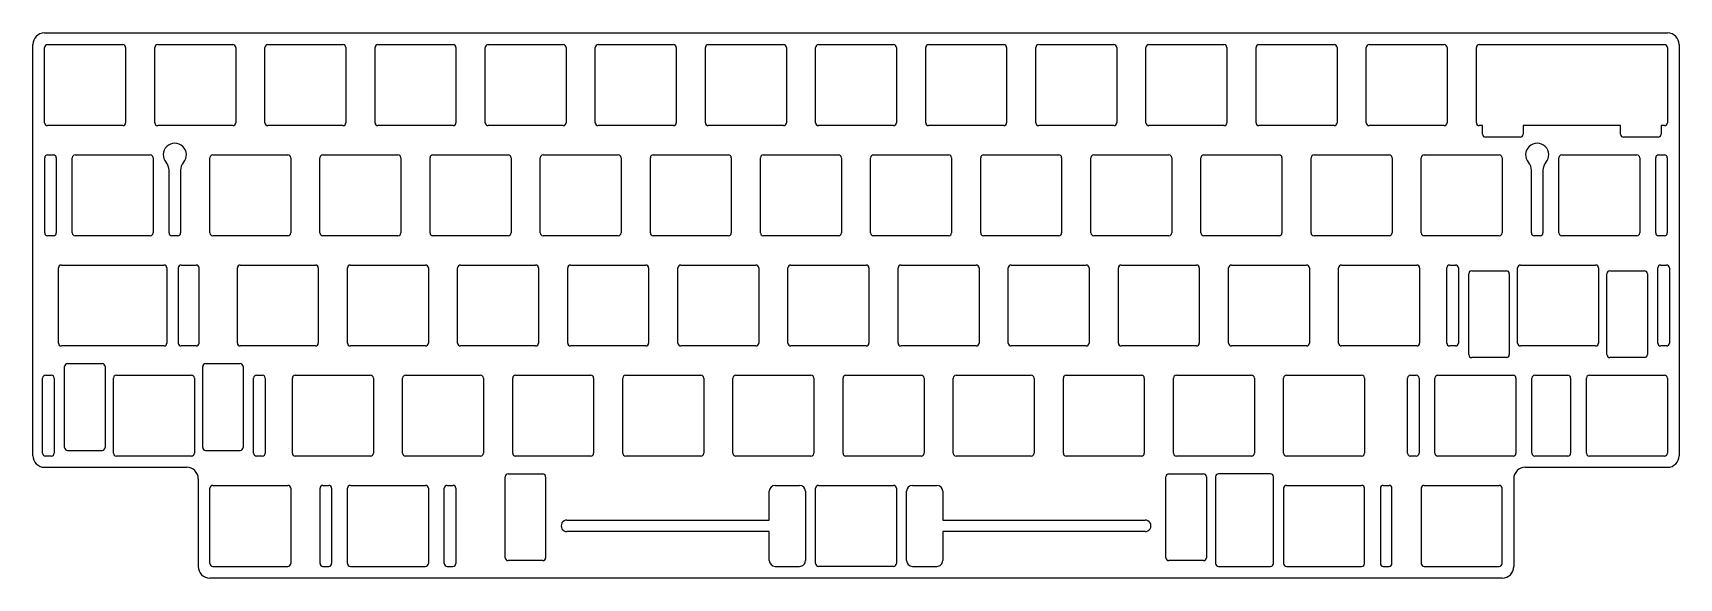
# Model space of a CAD drawing. Header units: millimetres. Extents: x -122 to 163, y -34 to 60.
import ezdxf

# ---------------------------------------------------------------- set-up
doc = ezdxf.new("R2010")
doc.units = ezdxf.units.MM
doc.header["$MEASUREMENT"] = 0
doc.layers.add('SHAPE2DVIEW', color=7, linetype='CONTINUOUS')

msp = doc.modelspace()

# ---------------------------------------------------------------- linework, layer by layer
at = {"layer": 'SHAPE2DVIEW'}
for p, q in [((-119.77, 60.12), (160.98, 60.12)), ((-121.77, -12.97), (-121.77, 58.12)), ((-119.74, 44.6), (-119.74, 57.6)), ((-119.24, 58.1), (-106.24, 58.1)), ((-105.74, 57.6), (-105.74, 44.6)), ((-100.69, 44.6), (-100.69, 57.6)), ((-100.19, 58.1), (-87.19, 58.1)), ((-86.69, 57.6), (-86.69, 44.6)), ((-81.64, 44.6), (-81.64, 57.6)), ((-81.14, 58.1), (-68.14, 58.1)), ((-67.64, 57.6), (-67.64, 44.6)), ((-62.59, 44.6), (-62.59, 57.6)), ((-62.09, 58.1), (-49.09, 58.1)), ((-48.59, 57.6), (-48.59, 44.6)), ((-43.54, 44.6), (-43.54, 57.6)), ((-43.04, 58.1), (-30.04, 58.1)), ((-29.54, 57.6), (-29.54, 44.6)), ((-24.49, 44.6), (-24.49, 57.6)), ((-23.99, 58.1), (-10.99, 58.1)), ((-10.49, 57.6), (-10.49, 44.6)), ((-5.44, 44.6), (-5.44, 57.6)), ((-4.94, 58.1), (8.06, 58.1)), ((8.56, 57.6), (8.56, 44.6)), ((13.61, 44.6), (13.61, 57.6)), ((14.11, 58.1), (27.11, 58.1)), ((27.61, 57.6), (27.61, 44.6)), ((32.66, 44.6), (32.66, 57.6)), ((33.16, 58.1), (46.16, 58.1)), ((46.66, 57.6), (46.66, 44.6)), ((51.71, 44.6), (51.71, 57.6)), ((52.21, 58.1), (65.21, 58.1)), ((65.71, 57.6), (65.71, 44.6)), ((70.76, 44.6), (70.76, 57.6)), ((71.26, 58.1), (84.26, 58.1)), ((84.76, 57.6), (84.76, 44.6)), ((89.81, 44.6), (89.81, 57.6)), ((90.31, 58.1), (103.31, 58.1)), ((103.81, 57.6), (103.81, 44.6)), ((108.86, 44.6), (108.86, 57.6)), ((109.36, 58.1), (122.36, 58.1)), ((122.86, 57.6), (122.86, 44.6)), ((127.91, 44.6), (127.91, 57.6)), ((128.41, 58.1), (160.46, 58.1)), ((160.96, 57.6), (160.96, 44.6)), ((162.98, 58.12), (162.98, -12.97)), ((-106.24, 44.1), (-119.24, 44.1)), ((-87.19, 44.1), (-100.19, 44.1)), ((-68.14, 44.1), (-81.14, 44.1)), ((-49.09, 44.1), (-62.09, 44.1)), ((-30.04, 44.1), (-43.04, 44.1)), ((-10.99, 44.1), (-23.99, 44.1)), ((8.06, 44.1), (-4.94, 44.1)), ((27.11, 44.1), (14.11, 44.1)), ((46.16, 44.1), (33.16, 44.1)), ((65.21, 44.1), (52.21, 44.1)), ((84.26, 44.1), (71.26, 44.1)), ((103.31, 44.1), (90.31, 44.1)), ((122.36, 44.1), (109.36, 44.1)), ((128.99, 44.1), (128.41, 44.1)), ((128.99, 42.6), (128.99, 44.1)), ((152.87, 44.1), (135.99, 44.1)), ((135.99, 44.1), (135.99, 42.6)), ((152.87, 42.6), (152.87, 44.1)), ((160.46, 44.1), (159.87, 44.1)), ((159.87, 44.1), (159.87, 42.6)), ((135.49, 42.1), (129.49, 42.1)), ((159.37, 42.1), (153.37, 42.1)), ((-119.73, 25.55), (-119.73, 38.55)), ((-119.23, 39.05), (-118.23, 39.05)), ((-117.73, 38.55), (-117.73, 25.55)), ((-114.98, 25.55), (-114.98, 38.55)), ((-114.48, 39.05), (-101.48, 39.05)), ((-100.98, 38.55), (-100.98, 25.55)), ((-91.17, 25.55), (-91.17, 38.55)), ((-90.67, 39.05), (-77.67, 39.05)), ((-77.17, 38.55), (-77.17, 25.55)), ((-72.12, 25.55), (-72.12, 38.55)), ((-71.62, 39.05), (-58.62, 39.05)), ((-58.12, 38.55), (-58.12, 25.55)), ((-53.07, 25.55), (-53.07, 38.55)), ((-52.57, 39.05), (-39.57, 39.05)), ((-39.07, 38.55), (-39.07, 25.55)), ((-34.02, 25.55), (-34.02, 38.55)), ((-33.52, 39.05), (-20.52, 39.05)), ((-20.02, 38.55), (-20.02, 25.55)), ((-14.97, 25.55), (-14.97, 38.55)), ((-14.47, 39.05), (-1.47, 39.05)), ((-0.97, 38.55), (-0.97, 25.55)), ((4.08, 25.55), (4.08, 38.55)), ((4.58, 39.05), (17.58, 39.05)), ((18.08, 38.55), (18.08, 25.55)), ((23.13, 25.55), (23.13, 38.55)), ((23.63, 39.05), (36.63, 39.05)), ((37.13, 38.55), (37.13, 25.55)), ((42.18, 25.55), (42.18, 38.55)), ((42.68, 39.05), (55.68, 39.05)), ((56.18, 38.55), (56.18, 25.55)), ((61.23, 25.55), (61.23, 38.55)), ((61.73, 39.05), (74.73, 39.05)), ((75.23, 38.55), (75.23, 25.55)), ((80.28, 25.55), (80.28, 38.55)), ((80.78, 39.05), (93.78, 39.05)), ((94.28, 38.55), (94.28, 25.55)), ((99.33, 25.55), (99.33, 38.55)), ((99.83, 39.05), (112.83, 39.05)), ((113.33, 38.55), (113.33, 25.55)), ((118.38, 25.55), (118.38, 38.55)), ((118.88, 39.05), (131.88, 39.05)), ((132.38, 38.55), (132.38, 25.55)), ((142.19, 25.55), (142.19, 38.55)), ((142.69, 39.05), (155.69, 39.05)), ((156.19, 38.55), (156.19, 25.55)), ((158.94, 25.55), (158.94, 38.55)), ((159.44, 39.05), (160.44, 39.05)), ((160.94, 38.55), (160.94, 25.55)), ((-98.23, 25.55), (-98.23, 36.4)), ((-96.23, 36.4), (-96.23, 25.55)), ((137.44, 25.55), (137.44, 36.4)), ((139.44, 36.4), (139.44, 25.55)), ((-118.23, 25.05), (-119.23, 25.05)), ((-101.48, 25.05), (-114.48, 25.05)), ((-96.73, 25.05), (-97.73, 25.05)), ((-77.67, 25.05), (-90.67, 25.05)), ((-58.62, 25.05), (-71.62, 25.05)), ((-39.57, 25.05), (-52.57, 25.05)), ((-20.52, 25.05), (-33.52, 25.05)), ((-1.47, 25.05), (-14.47, 25.05)), ((17.58, 25.05), (4.58, 25.05)), ((36.63, 25.05), (23.63, 25.05)), ((55.68, 25.05), (42.68, 25.05)), ((74.73, 25.05), (61.73, 25.05)), ((93.78, 25.05), (80.78, 25.05)), ((112.83, 25.05), (99.83, 25.05)), ((131.88, 25.05), (118.88, 25.05)), ((138.94, 25.05), (137.94, 25.05)), ((155.69, 25.05), (142.69, 25.05)), ((160.44, 25.05), (159.44, 25.05)), ((-116.85, 20), (-99.1, 20)), ((-96.12, 20), (-93.54, 20)), ((-85.91, 20), (-72.91, 20)), ((-66.86, 20), (-53.86, 20)), ((-47.81, 20), (-34.81, 20)), ((-28.76, 20), (-15.76, 20)), ((-9.71, 20), (3.29, 20)), ((9.34, 20), (22.34, 20)), ((28.39, 20), (41.39, 20)), ((47.44, 20), (60.44, 20)), ((66.49, 20), (79.49, 20)), ((85.54, 20), (98.54, 20)), ((104.59, 20), (117.59, 20)), ((123.3, 20), (124.3, 20)), ((135.55, 20), (148.55, 20)), ((159.8, 20), (160.8, 20)), ((-117.36, 6.5), (-117.36, 19.5)), ((-117.36, 19.5), (-117.35, 19.5)), ((-98.6, 19.5), (-98.6, 6.5)), ((-96.62, 19.5), (-96.62, 6.5)), ((-93.04, 6.5), (-93.04, 19.5)), ((-86.41, 6.5), (-86.41, 19.5)), ((-72.41, 19.5), (-72.41, 6.5)), ((-67.36, 6.5), (-67.36, 19.5)), ((-53.36, 19.5), (-53.36, 6.5)), ((-48.31, 6.5), (-48.31, 19.5)), ((-34.31, 19.5), (-34.31, 6.5)), ((-29.26, 6.5), (-29.26, 19.5)), ((-15.26, 19.5), (-15.26, 6.5)), ((-10.21, 6.5), (-10.21, 19.5)), ((3.79, 19.5), (3.79, 6.5)), ((8.84, 6.5), (8.84, 19.5)), ((22.84, 19.5), (22.84, 6.5)), ((27.89, 6.5), (27.89, 19.5)), ((41.89, 19.5), (41.89, 6.5)), ((46.94, 6.5), (46.94, 19.5)), ((60.94, 19.5), (60.94, 6.5)), ((65.99, 6.5), (65.99, 19.5)), ((79.99, 19.5), (79.99, 6.5)), ((85.04, 6.5), (85.04, 19.5)), ((99.04, 19.5), (99.04, 6.5)), ((104.09, 6.5), (104.09, 19.5)), ((118.09, 19.5), (118.09, 6.5)), ((122.8, 6.5), (122.8, 19.5)), ((124.8, 19.5), (124.8, 6.5)), ((126.61, 4.5), (126.61, 18.5)), ((127.11, 19), (133.11, 19)), ((133.61, 18.5), (133.61, 4.5)), ((135.05, 6.5), (135.05, 19.5)), ((149.05, 19.5), (149.05, 6.5)), ((150.49, 4.5), (150.49, 18.5)), ((150.99, 19), (156.99, 19)), ((157.49, 18.5), (157.49, 4.5)), ((159.3, 6.5), (159.3, 19.5)), ((161.3, 19.5), (161.3, 6.5)), ((-117.35, 6.5), (-117.36, 6.5)), ((-99.1, 6), (-116.85, 6)), ((-93.54, 6), (-96.12, 6)), ((-72.91, 6), (-85.91, 6)), ((-53.86, 6), (-66.86, 6)), ((-34.81, 6), (-47.81, 6)), ((-15.76, 6), (-28.76, 6)), ((3.29, 6), (-9.71, 6)), ((22.34, 6), (9.34, 6)), ((41.39, 6), (28.39, 6)), ((60.44, 6), (47.44, 6)), ((79.49, 6), (66.49, 6)), ((98.54, 6), (85.54, 6)), ((117.59, 6), (104.59, 6)), ((124.3, 6), (123.3, 6)), ((148.55, 6), (135.55, 6)), ((160.8, 6), (159.8, 6)), ((-115.78, 2.95), (-109.78, 2.95)), ((-91.9, 2.95), (-85.9, 2.95)), ((133.11, 4), (127.11, 4)), ((156.99, 4), (150.99, 4)), ((-120.09, -12.55), (-120.09, 0.45)), ((-119.59, 0.95), (-118.59, 0.95)), ((-118.09, 0.45), (-118.09, -12.55)), ((-116.28, -11.55), (-116.28, 2.45)), ((-109.28, 2.45), (-109.28, -11.55)), ((-107.84, -12.55), (-107.84, 0.45)), ((-107.34, 0.95), (-94.34, 0.95)), ((-93.84, 0.45), (-93.84, -12.55)), ((-92.4, -11.55), (-92.4, 2.45)), ((-85.4, 2.45), (-85.4, -11.55)), ((-83.59, -12.55), (-83.59, 0.45)), ((-83.09, 0.95), (-82.09, 0.95)), ((-81.59, 0.45), (-81.59, -12.55)), ((-76.88, -12.55), (-76.88, 0.45)), ((-76.38, 0.95), (-63.38, 0.95)), ((-62.88, 0.45), (-62.88, -12.55)), ((-57.83, -12.55), (-57.83, 0.45)), ((-57.33, 0.95), (-44.33, 0.95)), ((-43.83, 0.45), (-43.83, -12.55)), ((-38.78, -12.55), (-38.78, 0.45)), ((-38.28, 0.95), (-25.28, 0.95)), ((-24.78, 0.45), (-24.78, -12.55)), ((-19.73, -12.55), (-19.73, 0.45)), ((-19.23, 0.95), (-6.23, 0.95)), ((-5.73, 0.45), (-5.73, -12.55)), ((-0.68, -12.55), (-0.68, 0.45)), ((-0.18, 0.95), (12.82, 0.95)), ((13.32, 0.45), (13.32, -12.55)), ((18.37, -12.55), (18.37, 0.45)), ((18.87, 0.95), (31.87, 0.95)), ((32.37, 0.45), (32.37, -12.55)), ((37.42, -12.55), (37.42, 0.45)), ((37.92, 0.95), (50.92, 0.95)), ((51.42, 0.45), (51.42, -12.55)), ((56.47, -12.55), (56.47, 0.45)), ((56.97, 0.95), (69.97, 0.95)), ((70.47, 0.45), (70.47, -12.55)), ((75.52, -12.55), (75.52, 0.45)), ((76.02, 0.95), (89.02, 0.95)), ((89.52, 0.45), (89.52, -12.55)), ((94.57, -12.55), (94.57, 0.45)), ((95.07, 0.95), (108.07, 0.95)), ((108.57, 0.45), (108.57, -12.55)), ((116.01, -12.55), (116.01, 0.45)), ((116.51, 0.95), (117.51, 0.95)), ((118.01, 0.45), (118.01, -12.55)), ((120.76, -12.55), (120.76, 0.45)), ((121.26, 0.95), (134.26, 0.95)), ((134.76, 0.45), (134.76, -12.55)), ((137.51, -12.55), (137.51, 0.45)), ((138.01, 0.95), (143.71, 0.95)), ((144.21, 0.45), (144.21, -12.55)), ((146.96, -12.55), (146.96, 0.45)), ((147.46, 0.95), (160.46, 0.95)), ((160.96, 0.45), (160.96, -12.55)), ((-118.59, -13.05), (-119.59, -13.05)), ((-115.78, -12.05), (-109.78, -12.05)), ((-94.34, -13.05), (-107.34, -13.05)), ((-91.9, -12.05), (-85.9, -12.05)), ((-82.09, -13.05), (-83.09, -13.05)), ((-63.38, -13.05), (-76.38, -13.05)), ((-44.33, -13.05), (-57.33, -13.05)), ((-25.28, -13.05), (-38.28, -13.05)), ((-6.23, -13.05), (-19.23, -13.05)), ((12.82, -13.05), (-0.18, -13.05)), ((31.87, -13.05), (18.87, -13.05)), ((50.92, -13.05), (37.92, -13.05)), ((69.97, -13.05), (56.97, -13.05)), ((89.02, -13.05), (76.02, -13.05)), ((108.07, -13.05), (95.07, -13.05)), ((117.51, -13.05), (116.51, -13.05)), ((134.26, -13.05), (121.26, -13.05)), ((143.71, -13.05), (138.01, -13.05)), ((160.46, -13.05), (147.46, -13.05)), ((-119.77, -14.97), (-95.17, -14.97)), ((-93.17, -16.97), (-93.17, -32.13)), ((-40.08, -30.6), (-40.08, -16.6)), ((-39.58, -16.1), (-33.58, -16.1)), ((-33.08, -16.6), (-33.08, -30.6)), ((74.22, -30.6), (74.22, -16.6)), ((74.72, -16.1), (80.72, -16.1)), ((81.22, -16.6), (81.22, -30.6)), ((82.82, -16.6), (82.82, -31.6)), ((92.32, -16.1), (83.32, -16.1)), ((92.82, -31.6), (92.82, -16.6)), ((134.38, -16.97), (134.38, -32.13)), ((136.38, -14.97), (160.98, -14.97)), ((-91.17, -31.6), (-91.17, -18.6)), ((-90.67, -18.1), (-77.67, -18.1)), ((-77.17, -18.6), (-77.17, -31.6)), ((-72.11, -31.6), (-72.11, -18.6)), ((-71.61, -18.1), (-70.61, -18.1)), ((-70.11, -18.6), (-70.11, -31.6)), ((-67.36, -31.6), (-67.36, -18.6)), ((-66.86, -18.1), (-53.86, -18.1)), ((-53.36, -18.6), (-53.36, -31.6)), ((-50.61, -31.6), (-50.61, -18.6)), ((-50.11, -18.1), (-49.11, -18.1)), ((-48.61, -18.6), (-48.61, -31.6)), ((5.61, -24.1), (5.61, -19.1)), ((6.61, -18.1), (10.86, -18.1)), ((11.86, -19.1), (11.86, -31.1)), ((13.61, -31.6), (13.61, -18.6)), ((14.11, -18.1), (27.11, -18.1)), ((27.61, -18.6), (27.61, -31.6)), ((29.36, -31.1), (29.36, -19.1)), ((30.36, -18.1), (34.61, -18.1)), ((35.61, -19.1), (35.61, -24.1)), ((94.57, -18.6), (94.57, -31.6)), ((95.07, -18.1), (108.07, -18.1)), ((108.57, -31.6), (108.57, -18.6)), ((111.32, -18.6), (111.32, -31.6)), ((111.82, -18.1), (112.82, -18.1)), ((113.32, -31.6), (113.32, -18.6)), ((118.38, -18.6), (118.38, -31.6)), ((118.88, -18.1), (131.88, -18.1)), ((132.38, -31.6), (132.38, -18.6)), ((-29.39, -24.1), (5.61, -24.1)), ((35.61, -24.1), (70.61, -24.1)), ((5.61, -26.1), (-29.39, -26.1)), ((5.61, -31.1), (5.61, -26.1)), ((70.61, -26.1), (35.61, -26.1)), ((35.61, -26.1), (35.61, -31.1)), ((-33.58, -31.1), (-39.58, -31.1)), ((80.72, -31.1), (74.72, -31.1)), ((132.38, -34.13), (-91.17, -34.13)), ((-90.67, -32.1), (-77.67, -32.1)), ((-71.61, -32.1), (-70.61, -32.1)), ((-66.86, -32.1), (-53.86, -32.1)), ((-50.11, -32.1), (-49.11, -32.1)), ((6.61, -32.1), (10.86, -32.1)), ((27.11, -32.1), (14.11, -32.1)), ((30.36, -32.1), (34.61, -32.1)), ((83.32, -32.1), (92.32, -32.1)), ((95.07, -32.1), (108.07, -32.1)), ((111.82, -32.1), (112.82, -32.1)), ((118.88, -32.1), (131.88, -32.1))]:
    msp.add_line(p, q, dxfattribs=at)
for centre, major_axis, start_param, end_param in [((-119.77, 58.12), (2, 0), -4.712389, -3.141593), ((160.98, 58.12), (2, 0), -6.283185, -4.712389), ((-119.24, 57.6), (0.5, 0), -4.712389, -3.141593), ((-106.24, 57.6), (0.5, 0), -6.283185, -4.712389), ((-100.19, 57.6), (0.5, 0), -4.712389, -3.141593), ((-87.19, 57.6), (0.5, 0), -6.283185, -4.712389), ((-81.14, 57.6), (0.5, 0), -4.712389, -3.141593), ((-68.14, 57.6), (0.5, 0), -6.283185, -4.712389), ((-62.09, 57.6), (0.5, 0), -4.712389, -3.141593), ((-49.09, 57.6), (0.5, 0), -6.283185, -4.712389), ((-43.04, 57.6), (0.5, 0), -4.712389, -3.141593), ((-30.04, 57.6), (0.5, 0), -6.283185, -4.712389), ((-23.99, 57.6), (0.5, 0), -4.712389, -3.141593), ((-10.99, 57.6), (0.5, 0), -6.283185, -4.712389), ((-4.94, 57.6), (0.5, 0), -4.712389, -3.141593), ((8.06, 57.6), (0.5, 0), -6.283185, -4.712389), ((14.11, 57.6), (0.5, 0), -4.712389, -3.141593), ((27.11, 57.6), (0.5, 0), -6.283185, -4.712389), ((33.16, 57.6), (0.5, 0), -4.712389, -3.141593), ((46.16, 57.6), (0.5, 0), -6.283185, -4.712389), ((52.21, 57.6), (0.5, 0), -4.712389, -3.141593), ((65.21, 57.6), (0.5, 0), -6.283185, -4.712389), ((71.26, 57.6), (0.5, 0), -4.712389, -3.141593), ((84.26, 57.6), (0.5, 0), -6.283185, -4.712389), ((90.31, 57.6), (0.5, 0), -4.712389, -3.141593), ((103.31, 57.6), (0.5, 0), -6.283185, -4.712389), ((109.36, 57.6), (0.5, 0), -4.712389, -3.141593), ((122.36, 57.6), (0.5, 0), -6.283185, -4.712389), ((128.41, 57.6), (0.5, 0), -4.712389, -3.141593), ((160.46, 57.6), (0.5, 0), -6.283185, -4.712389), ((-119.24, 44.6), (0.5, 0), -3.141593, -1.570796), ((-106.24, 44.6), (0.5, 0), -1.570796, 0), ((-100.19, 44.6), (0.5, 0), -3.141593, -1.570796), ((-87.19, 44.6), (0.5, 0), -1.570796, 0), ((-81.14, 44.6), (0.5, 0), -3.141593, -1.570796), ((-68.14, 44.6), (0.5, 0), -1.570796, 0), ((-62.09, 44.6), (0.5, 0), -3.141593, -1.570796), ((-49.09, 44.6), (0.5, 0), -1.570796, 0), ((-43.04, 44.6), (0.5, 0), -3.141593, -1.570796), ((-30.04, 44.6), (0.5, 0), -1.570796, 0), ((-23.99, 44.6), (0.5, 0), -3.141593, -1.570796), ((-10.99, 44.6), (0.5, 0), -1.570796, 0), ((-4.94, 44.6), (0.5, 0), -3.141593, -1.570796), ((8.06, 44.6), (0.5, 0), -1.570796, 0), ((14.11, 44.6), (0.5, 0), -3.141593, -1.570796), ((27.11, 44.6), (0.5, 0), -1.570796, 0), ((33.16, 44.6), (0.5, 0), -3.141593, -1.570796), ((46.16, 44.6), (0.5, 0), -1.570796, 0), ((52.21, 44.6), (0.5, 0), -3.141593, -1.570796), ((65.21, 44.6), (0.5, 0), -1.570796, 0), ((71.26, 44.6), (0.5, 0), -3.141593, -1.570796), ((84.26, 44.6), (0.5, 0), -1.570796, 0), ((90.31, 44.6), (0.5, 0), -3.141593, -1.570796), ((103.31, 44.6), (0.5, 0), -1.570796, 0), ((109.36, 44.6), (0.5, 0), -3.141593, -1.570796), ((122.36, 44.6), (0.5, 0), -1.570796, 0), ((128.41, 44.6), (0.5, 0), -3.141593, -1.570796), ((160.46, 44.6), (0.5, 0), -1.570796, 0), ((-97.23, 39.05), (2, 0), -0.722734, 3.864327), ((129.49, 42.6), (0.5, 0), -3.141593, -1.570796), ((135.49, 42.6), (0.5, 0), -1.570796, 0), ((138.44, 39.05), (2, 0), -0.722734, 3.864327), ((153.37, 42.6), (0.5, 0), -3.141593, -1.570796), ((159.37, 42.6), (0.5, 0), -1.570796, 0), ((-119.23, 38.55), (0.5, 0), -4.712389, -3.141593), ((-118.23, 38.55), (0.5, 0), -6.283185, -4.712389), ((-114.48, 38.55), (0.5, 0), -4.712389, -3.141593), ((-101.48, 38.55), (0.5, 0), -6.283185, -4.712389), ((-100.23, 36.4), (2, 0), -6.283185, -5.560451), ((-94.23, 36.4), (2, 0), -3.864327, -3.141593), ((-90.67, 38.55), (0.5, 0), -4.712389, -3.141593), ((-77.67, 38.55), (0.5, 0), -6.283185, -4.712389), ((-71.62, 38.55), (0.5, 0), -4.712389, -3.141593), ((-58.62, 38.55), (0.5, 0), -6.283185, -4.712389), ((-52.57, 38.55), (0.5, 0), -4.712389, -3.141593), ((-39.57, 38.55), (0.5, 0), -6.283185, -4.712389), ((-33.52, 38.55), (0.5, 0), -4.712389, -3.141593), ((-20.52, 38.55), (0.5, 0), -6.283185, -4.712389), ((-14.47, 38.55), (0.5, 0), -4.712389, -3.141593), ((-1.47, 38.55), (0.5, 0), -6.283185, -4.712389), ((4.58, 38.55), (0.5, 0), -4.712389, -3.141593), ((17.58, 38.55), (0.5, 0), -6.283185, -4.712389), ((23.63, 38.55), (0.5, 0), -4.712389, -3.141593), ((36.63, 38.55), (0.5, 0), -6.283185, -4.712389), ((42.68, 38.55), (0.5, 0), -4.712389, -3.141593), ((55.68, 38.55), (0.5, 0), -6.283185, -4.712389), ((61.73, 38.55), (0.5, 0), -4.712389, -3.141593), ((74.73, 38.55), (0.5, 0), -6.283185, -4.712389), ((80.78, 38.55), (0.5, 0), -4.712389, -3.141593), ((93.78, 38.55), (0.5, 0), -6.283185, -4.712389), ((99.83, 38.55), (0.5, 0), -4.712389, -3.141593), ((112.83, 38.55), (0.5, 0), -6.283185, -4.712389), ((118.88, 38.55), (0.5, 0), -4.712389, -3.141593), ((131.88, 38.55), (0.5, 0), -6.283185, -4.712389), ((135.44, 36.4), (2, 0), -6.283185, -5.560451), ((141.44, 36.4), (2, 0), -3.864327, -3.141593), ((142.69, 38.55), (0.5, 0), -4.712389, -3.141593), ((155.69, 38.55), (0.5, 0), -6.283185, -4.712389), ((159.44, 38.55), (0.5, 0), -4.712389, -3.141593), ((160.44, 38.55), (0.5, 0), -6.283185, -4.712389), ((-119.23, 25.55), (0.5, 0), -3.141593, -1.570796), ((-118.23, 25.55), (0.5, 0), -1.570796, 0), ((-114.48, 25.55), (0.5, 0), -3.141593, -1.570796), ((-101.48, 25.55), (0.5, 0), -1.570796, 0), ((-97.73, 25.55), (0.5, 0), -3.141593, -1.570796), ((-96.73, 25.55), (0.5, 0), -1.570796, 0), ((-90.67, 25.55), (0.5, 0), -3.141593, -1.570796), ((-77.67, 25.55), (0.5, 0), -1.570796, 0), ((-71.62, 25.55), (0.5, 0), -3.141593, -1.570796), ((-58.62, 25.55), (0.5, 0), -1.570796, 0), ((-52.57, 25.55), (0.5, 0), -3.141593, -1.570796), ((-39.57, 25.55), (0.5, 0), -1.570796, 0), ((-33.52, 25.55), (0.5, 0), -3.141593, -1.570796), ((-20.52, 25.55), (0.5, 0), -1.570796, 0), ((-14.47, 25.55), (0.5, 0), -3.141593, -1.570796), ((-1.47, 25.55), (0.5, 0), -1.570796, 0), ((4.58, 25.55), (0.5, 0), -3.141593, -1.570796), ((17.58, 25.55), (0.5, 0), -1.570796, 0), ((23.63, 25.55), (0.5, 0), -3.141593, -1.570796), ((36.63, 25.55), (0.5, 0), -1.570796, 0), ((42.68, 25.55), (0.5, 0), -3.141593, -1.570796), ((55.68, 25.55), (0.5, 0), -1.570796, 0), ((61.73, 25.55), (0.5, 0), -3.141593, -1.570796), ((74.73, 25.55), (0.5, 0), -1.570796, 0), ((80.78, 25.55), (0.5, 0), -3.141593, -1.570796), ((93.78, 25.55), (0.5, 0), -1.570796, 0), ((99.83, 25.55), (0.5, 0), -3.141593, -1.570796), ((112.83, 25.55), (0.5, 0), -1.570796, 0), ((118.88, 25.55), (0.5, 0), -3.141593, -1.570796), ((131.88, 25.55), (0.5, 0), -1.570796, 0), ((137.94, 25.55), (0.5, 0), -3.141593, -1.570796), ((138.94, 25.55), (0.5, 0), -1.570796, 0), ((142.69, 25.55), (0.5, 0), -3.141593, -1.570796), ((155.69, 25.55), (0.5, 0), -1.570796, 0), ((159.44, 25.55), (0.5, 0), -3.141593, -1.570796), ((160.44, 25.55), (0.5, 0), -1.570796, 0), ((-116.85, 19.5), (0.5, 0), -4.712389, -3.141593), ((-99.1, 19.5), (0.5, 0), -6.283185, -4.712389), ((-96.12, 19.5), (-0.5, 0), 4.712389, 6.283185), ((-93.54, 19.5), (-0.5, 0), 3.141593, 4.712389), ((-85.91, 19.5), (0.5, 0), -4.712389, -3.141593), ((-72.91, 19.5), (0.5, 0), -6.283185, -4.712389), ((-66.86, 19.5), (0.5, 0), -4.712389, -3.141593), ((-53.86, 19.5), (0.5, 0), -6.283185, -4.712389), ((-47.81, 19.5), (0.5, 0), -4.712389, -3.141593), ((-34.81, 19.5), (0.5, 0), -6.283185, -4.712389), ((-28.76, 19.5), (0.5, 0), -4.712389, -3.141593), ((-15.76, 19.5), (0.5, 0), -6.283185, -4.712389), ((-9.71, 19.5), (0.5, 0), -4.712389, -3.141593), ((3.29, 19.5), (0.5, 0), -6.283185, -4.712389), ((9.34, 19.5), (0.5, 0), -4.712389, -3.141593), ((22.34, 19.5), (0.5, 0), -6.283185, -4.712389), ((28.39, 19.5), (0.5, 0), -4.712389, -3.141593), ((41.39, 19.5), (0.5, 0), -6.283185, -4.712389), ((47.44, 19.5), (0.5, 0), -4.712389, -3.141593), ((60.44, 19.5), (0.5, 0), -6.283185, -4.712389), ((66.49, 19.5), (0.5, 0), -4.712389, -3.141593), ((79.49, 19.5), (0.5, 0), -6.283185, -4.712389), ((85.54, 19.5), (0.5, 0), -4.712389, -3.141593), ((98.54, 19.5), (0.5, 0), -6.283185, -4.712389), ((104.59, 19.5), (0.5, 0), -4.712389, -3.141593), ((117.59, 19.5), (0.5, 0), -6.283185, -4.712389), ((123.3, 19.5), (0.5, 0), -4.712389, -3.141593), ((124.3, 19.5), (0.5, 0), -6.283185, -4.712389), ((135.55, 19.5), (0.5, 0), -4.712389, -3.141593), ((148.55, 19.5), (0.5, 0), -6.283185, -4.712389), ((159.8, 19.5), (0.5, 0), -4.712389, -3.141593), ((160.8, 19.5), (0.5, 0), -6.283185, -4.712389), ((127.11, 18.5), (0.5, 0), -4.712389, -3.141593), ((133.11, 18.5), (0.5, 0), -6.283185, -4.712389), ((150.99, 18.5), (0.5, 0), -4.712389, -3.141593), ((156.99, 18.5), (0.5, 0), -6.283185, -4.712389), ((-116.85, 6.5), (0.5, 0), -3.141593, -1.570796), ((-99.1, 6.5), (0.5, 0), -1.570796, 0), ((-96.12, 6.5), (-0.5, 0), 0, 1.570796), ((-93.54, 6.5), (-0.5, 0), 1.570796, 3.141593), ((-85.91, 6.5), (0.5, 0), -3.141593, -1.570796), ((-72.91, 6.5), (0.5, 0), -1.570796, 0), ((-66.86, 6.5), (0.5, 0), -3.141593, -1.570796), ((-53.86, 6.5), (0.5, 0), -1.570796, 0), ((-47.81, 6.5), (0.5, 0), -3.141593, -1.570796), ((-34.81, 6.5), (0.5, 0), -1.570796, 0), ((-28.76, 6.5), (0.5, 0), -3.141593, -1.570796), ((-15.76, 6.5), (0.5, 0), -1.570796, 0), ((-9.71, 6.5), (0.5, 0), -3.141593, -1.570796), ((3.29, 6.5), (0.5, 0), -1.570796, 0), ((9.34, 6.5), (0.5, 0), -3.141593, -1.570796), ((22.34, 6.5), (0.5, 0), -1.570796, 0), ((28.39, 6.5), (0.5, 0), -3.141593, -1.570796), ((41.39, 6.5), (0.5, 0), -1.570796, 0), ((47.44, 6.5), (0.5, 0), -3.141593, -1.570796), ((60.44, 6.5), (0.5, 0), -1.570796, 0), ((66.49, 6.5), (0.5, 0), -3.141593, -1.570796), ((79.49, 6.5), (0.5, 0), -1.570796, 0), ((85.54, 6.5), (0.5, 0), -3.141593, -1.570796), ((98.54, 6.5), (0.5, 0), -1.570796, 0), ((104.59, 6.5), (0.5, 0), -3.141593, -1.570796), ((117.59, 6.5), (0.5, 0), -1.570796, 0), ((123.3, 6.5), (0.5, 0), -3.141593, -1.570796), ((124.3, 6.5), (0.5, 0), -1.570796, 0), ((135.55, 6.5), (0.5, 0), -3.141593, -1.570796), ((148.55, 6.5), (0.5, 0), -1.570796, 0), ((159.8, 6.5), (0.5, 0), -3.141593, -1.570796), ((160.8, 6.5), (0.5, 0), -1.570796, 0), ((-115.78, 2.45), (0.5, 0), -4.712389, -3.141593), ((-109.78, 2.45), (0.5, 0), -6.283185, -4.712389), ((-91.9, 2.45), (0.5, 0), -4.712389, -3.141593), ((-85.9, 2.45), (0.5, 0), -6.283185, -4.712389), ((127.11, 4.5), (0.5, 0), -3.141593, -1.570796), ((133.11, 4.5), (0.5, 0), -1.570796, 0), ((150.99, 4.5), (0.5, 0), -3.141593, -1.570796), ((156.99, 4.5), (0.5, 0), -1.570796, 0), ((-119.59, 0.45), (0.5, 0), -4.712389, -3.141593), ((-118.59, 0.45), (0.5, 0), -6.283185, -4.712389), ((-107.34, 0.45), (0.5, 0), -4.712389, -3.141593), ((-94.34, 0.45), (0.5, 0), -6.283185, -4.712389), ((-83.09, 0.45), (0.5, 0), -4.712389, -3.141593), ((-82.09, 0.45), (0.5, 0), -6.283185, -4.712389), ((-76.38, 0.45), (0.5, 0), -4.712389, -3.141593), ((-63.38, 0.45), (0.5, 0), -6.283185, -4.712389), ((-57.33, 0.45), (0.5, 0), -4.712389, -3.141593), ((-44.33, 0.45), (0.5, 0), -6.283185, -4.712389), ((-38.28, 0.45), (0.5, 0), -4.712389, -3.141593), ((-25.28, 0.45), (0.5, 0), -6.283185, -4.712389), ((-19.23, 0.45), (0.5, 0), -4.712389, -3.141593), ((-6.23, 0.45), (0.5, 0), -6.283185, -4.712389), ((-0.18, 0.45), (0.5, 0), -4.712389, -3.141593), ((12.82, 0.45), (0.5, 0), -6.283185, -4.712389), ((18.87, 0.45), (0.5, 0), -4.712389, -3.141593), ((31.87, 0.45), (0.5, 0), -6.283185, -4.712389), ((37.92, 0.45), (0.5, 0), -4.712389, -3.141593), ((50.92, 0.45), (0.5, 0), -6.283185, -4.712389), ((56.97, 0.45), (0.5, 0), -4.712389, -3.141593), ((69.97, 0.45), (0.5, 0), -6.283185, -4.712389), ((76.02, 0.45), (0.5, 0), -4.712389, -3.141593), ((89.02, 0.45), (0.5, 0), -6.283185, -4.712389), ((95.07, 0.45), (0.5, 0), -4.712389, -3.141593), ((108.07, 0.45), (0.5, 0), -6.283185, -4.712389), ((116.51, 0.45), (0.5, 0), -4.712389, -3.141593), ((117.51, 0.45), (0.5, 0), -6.283185, -4.712389), ((121.26, 0.45), (0.5, 0), -4.712389, -3.141593), ((134.26, 0.45), (-0.5, 0), 3.141593, 4.712389), ((138.01, 0.45), (-0.5, 0), 4.712389, 6.283185), ((143.71, 0.45), (-0.5, 0), 3.141593, 4.712389), ((147.46, 0.45), (0.5, 0), -4.712389, -3.141593), ((160.46, 0.45), (0.5, 0), -6.283185, -4.712389), ((-119.77, -12.97), (2, 0), -3.141593, -1.570796), ((-119.59, -12.55), (0.5, 0), -3.141593, -1.570796), ((-118.59, -12.55), (0.5, 0), -1.570796, 0), ((-115.78, -11.55), (-0.5, 0), 0, 1.570796), ((-109.78, -11.55), (-0.5, 0), 1.570796, 3.141593), ((-107.34, -12.55), (0.5, 0), -3.141593, -1.570796), ((-94.34, -12.55), (0.5, 0), -1.570796, 0), ((-91.9, -11.55), (-0.5, 0), 0, 1.570796), ((-85.9, -11.55), (-0.5, 0), 1.570796, 3.141593), ((-83.09, -12.55), (0.5, 0), -3.141593, -1.570796), ((-82.09, -12.55), (0.5, 0), -1.570796, 0), ((-76.38, -12.55), (0.5, 0), -3.141593, -1.570796), ((-63.38, -12.55), (0.5, 0), -1.570796, 0), ((-57.33, -12.55), (0.5, 0), -3.141593, -1.570796), ((-44.33, -12.55), (0.5, 0), -1.570796, 0), ((-38.28, -12.55), (0.5, 0), -3.141593, -1.570796), ((-25.28, -12.55), (0.5, 0), -1.570796, 0), ((-19.23, -12.55), (0.5, 0), -3.141593, -1.570796), ((-6.23, -12.55), (0.5, 0), -1.570796, 0), ((-0.18, -12.55), (0.5, 0), -3.141593, -1.570796), ((12.82, -12.55), (0.5, 0), -1.570796, 0), ((18.87, -12.55), (0.5, 0), -3.141593, -1.570796), ((31.87, -12.55), (0.5, 0), -1.570796, 0), ((37.92, -12.55), (0.5, 0), -3.141593, -1.570796), ((50.92, -12.55), (0.5, 0), -1.570796, 0), ((56.97, -12.55), (0.5, 0), -3.141593, -1.570796), ((69.97, -12.55), (0.5, 0), -1.570796, 0), ((76.02, -12.55), (0.5, 0), -3.141593, -1.570796), ((89.02, -12.55), (0.5, 0), -1.570796, 0), ((95.07, -12.55), (0.5, 0), -3.141593, -1.570796), ((108.07, -12.55), (0.5, 0), -1.570796, 0), ((116.51, -12.55), (0.5, 0), -3.141593, -1.570796), ((117.51, -12.55), (0.5, 0), -1.570796, 0), ((121.26, -12.55), (0.5, 0), -3.141593, -1.570796), ((134.26, -12.55), (-0.5, 0), 1.570796, 3.141593), ((138.01, -12.55), (-0.5, 0), 0, 1.570796), ((143.71, -12.55), (-0.5, 0), 1.570796, 3.141593), ((147.46, -12.55), (-0.5, 0), 0, 1.570796), ((160.46, -12.55), (0.5, 0), -1.570796, 0), ((160.98, -12.97), (2, 0), -1.570796, 0), ((-95.17, -16.97), (-2, 0), 3.141593, 4.712389), ((-39.58, -16.6), (0.5, 0), -4.712389, -3.141593), ((-33.58, -16.6), (0.5, 0), -6.283185, -4.712389), ((74.72, -16.6), (0.5, 0), -4.712389, -3.141593), ((80.72, -16.6), (0.5, 0), -6.283185, -4.712389), ((83.32, -16.6), (-0.5, 0), 4.712389, 6.283185), ((92.32, -16.6), (-0.5, 0), 3.141593, 4.712389), ((136.38, -16.97), (-2, 0), 4.712389, 6.283185), ((-90.67, -18.6), (0.5, 0), -4.712389, -3.141593), ((-77.67, -18.6), (0.5, 0), -6.283185, -4.712389), ((-71.61, -18.6), (0.5, 0), -4.712389, -3.141593), ((-70.61, -18.6), (0.5, 0), -6.283185, -4.712389), ((-66.86, -18.6), (0.5, 0), -4.712389, -3.141593), ((-53.86, -18.6), (0.5, 0), -6.283185, -4.712389), ((-50.11, -18.6), (0.5, 0), -4.712389, -3.141593), ((-49.11, -18.6), (0.5, 0), -6.283185, -4.712389), ((6.61, -19.1), (-1, 0), 4.712389, 6.283185), ((10.86, -19.1), (-1, 0), 3.141593, 4.712389), ((14.11, -18.6), (0.5, 0), -4.712389, -3.141593), ((27.11, -18.6), (0.5, 0), -6.283185, -4.712389), ((30.36, -19.1), (-1, 0), 4.712389, 6.283185), ((34.61, -19.1), (-1, 0), 3.141593, 4.712389), ((95.07, -18.6), (-0.5, 0), 4.712389, 6.283185), ((108.07, -18.6), (-0.5, 0), 3.141593, 4.712389), ((111.82, -18.6), (-0.5, 0), 4.712389, 6.283185), ((112.82, -18.6), (-0.5, 0), 3.141593, 4.712389), ((118.88, -18.6), (-0.5, 0), 4.712389, 6.283185), ((131.88, -18.6), (-0.5, 0), 3.141593, 4.712389), ((-29.39, -25.1), (-1, 0), 4.712389, 7.853982), ((70.61, -25.1), (-1, 0), 1.570796, 4.712389), ((-39.58, -30.6), (0.5, 0), -3.141593, -1.570796), ((-33.58, -30.6), (0.5, 0), -1.570796, 0), ((6.61, -31.1), (-1, 0), 0, 1.570796), ((10.86, -31.1), (-1, 0), 1.570796, 3.141593), ((30.36, -31.1), (-1, 0), 0, 1.570796), ((34.61, -31.1), (-1, 0), 1.570796, 3.141593), ((74.72, -30.6), (0.5, 0), -3.141593, -1.570796), ((80.72, -30.6), (0.5, 0), -1.570796, 0), ((-91.17, -32.13), (2, 0), -3.141593, -1.570796), ((-90.67, -31.6), (0.5, 0), -3.141593, -1.570796), ((-77.67, -31.6), (0.5, 0), -1.570796, 0), ((-71.61, -31.6), (0.5, 0), -3.141593, -1.570796), ((-70.61, -31.6), (0.5, 0), -1.570796, 0), ((-66.86, -31.6), (0.5, 0), -3.141593, -1.570796), ((-53.86, -31.6), (0.5, 0), -1.570796, 0), ((-50.11, -31.6), (0.5, 0), -3.141593, -1.570796), ((-49.11, -31.6), (0.5, 0), -1.570796, 0), ((14.11, -31.6), (0.5, 0), -3.141593, -1.570796), ((27.11, -31.6), (0.5, 0), -1.570796, 0), ((83.32, -31.6), (-0.5, 0), 0, 1.570796), ((92.32, -31.6), (-0.5, 0), 1.570796, 3.141593), ((95.07, -31.6), (-0.5, 0), 0, 1.570796), ((108.07, -31.6), (-0.5, 0), 1.570796, 3.141593), ((111.82, -31.6), (-0.5, 0), 0, 1.570796), ((112.82, -31.6), (-0.5, 0), 1.570796, 3.141593), ((118.88, -31.6), (-0.5, 0), 0, 1.570796), ((131.88, -31.6), (-0.5, 0), 1.570796, 3.141593), ((132.38, -32.13), (2, 0), -1.570796, 0)]:
    msp.add_ellipse(centre, major_axis=major_axis, ratio=1, start_param=start_param, end_param=end_param, dxfattribs=at)

doc.saveas('drawing.dxf')
